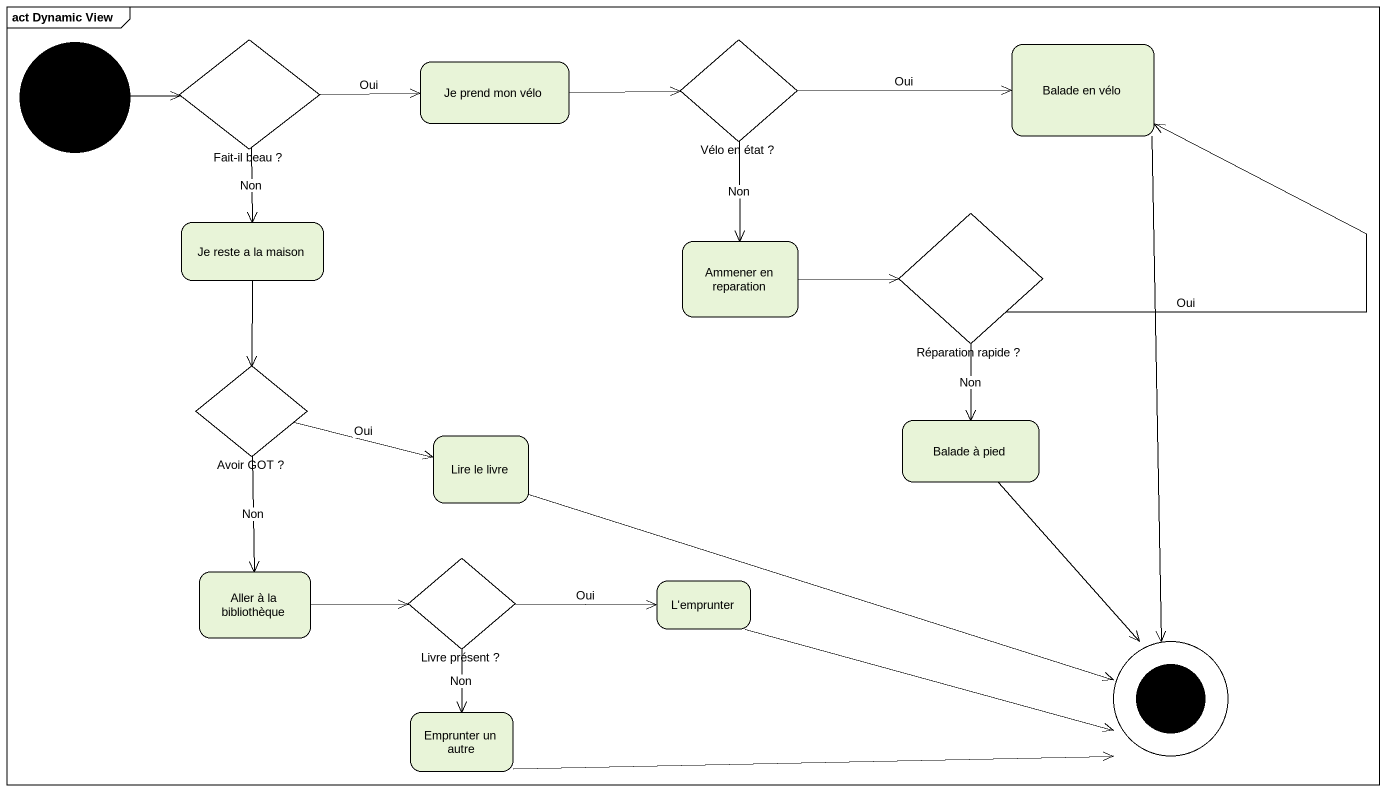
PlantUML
@startuml
mainframe act Dynamic View
hide empty description
state "Fait-il beau ?" as Fait_il_beau <<choice>>
state "Vélo en état ?" as Vélo_en_état <<choice>>
state "Balade en vélo" as Balade_en_vélo
state "Je prend mon vélo" as Je_prend_mon_vélo
state "Je reste a la maison" as Je_reste_a_la_maison
state "Ammener en reparation" as Ammener_en_reparation
state "Réparation rapide ?" as Réparation_rapide <<choice>>
state "Avoir GOT ?" as Avoir_GOT <<choice>>
state "Lire le livre" as Lire_le_livre
state "Balade à pied" as Balade_à_pied
state "Aller à la bibliothèque" as Aller_à_la_bibliothèque
state "Livre présent ?" as Livre_présent <<choice>>
state "L'emprunter" as L_emprunter
state "Emprunter un autre" as Emprunter_un_autre
[*] -right-> Fait_il_beau
Fait_il_beau -right-> Je_prend_mon_vélo : Oui
Fait_il_beau --> Je_reste_a_la_maison : Non
Vélo_en_état -right-> Balade_en_vélo : Oui
Vélo_en_état --> Ammener_en_reparation : Non
Je_prend_mon_vélo -right-> Vélo_en_état
Je_reste_a_la_maison --> Avoir_GOT
Ammener_en_reparation -right-> Réparation_rapide
Réparation_rapide -up-> Balade_en_vélo : Oui
Réparation_rapide --> Balade_à_pied : Non
Avoir_GOT -right-> Lire_le_livre : Oui
Avoir_GOT --> Aller_à_la_bibliothèque : Non
Aller_à_la_bibliothèque -right-> Livre_présent
Livre_présent -right-> L_emprunter : Oui
Livre_présent --> Emprunter_un_autre : Non
Balade_en_vélo --> [*]
Lire_le_livre -right-> [*]
Balade_à_pied --> [*]
L_emprunter -right-> [*]
Emprunter_un_autre -right-> [*]
@enduml
